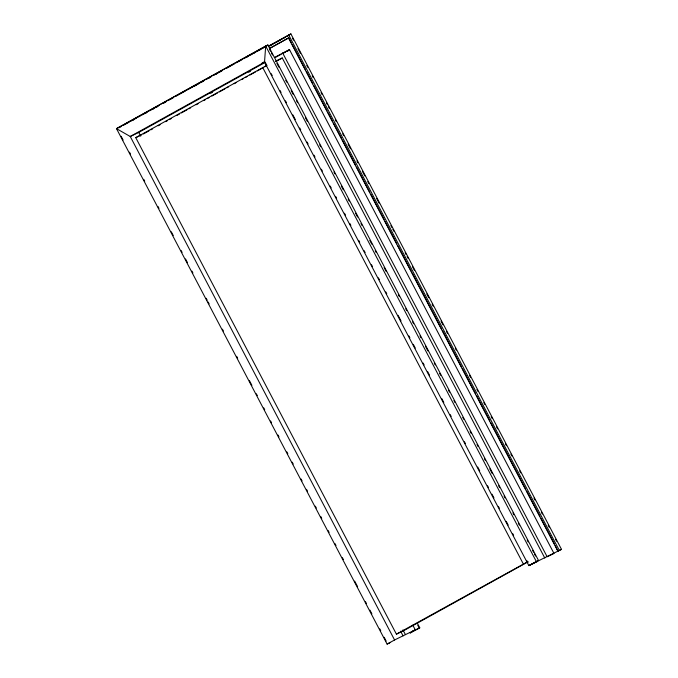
<?xml version="1.0" encoding="UTF-8"?>
<svg xmlns="http://www.w3.org/2000/svg" width="678" height="678" viewBox="0 0 678 678"><rect width="100%" height="100%" fill="white"/><g stroke="black" fill="none" stroke-linecap="round" stroke-linejoin="round"><path stroke-width="1.02" d="M537.332 561.528L528.848 565.613L264.522 62.147L265.683 46.028L267.878 44.968L538.493 560.426L537.095 561.206M267.878 44.968L116.497 128.642L387.113 644.1L389.308 643.049M119.048 127.735L120.896 126.71M123.667 125.176L129.21 122.108M131.057 121.082L136.6 118.014M138.448 116.989L140.295 115.972M142.143 114.946L147.685 111.878M149.533 110.853L155.076 107.785M156.923 106.76L158.771 105.743M164.313 102.666L166.161 101.649M168.008 100.624L169.856 99.598M171.703 98.573L173.551 97.556M175.399 96.53L185.552 90.903M187.399 89.877L192.942 86.809M194.789 85.784L196.637 84.767M198.484 83.741L200.332 82.716M202.18 81.699L204.027 80.674M205.875 79.648L211.417 76.58M213.265 75.555L218.808 72.487M220.655 71.461L222.503 70.444M228.045 67.376L234.512 63.791M236.359 62.766L241.902 59.698M243.749 58.672L249.292 55.604M251.14 54.587L256.682 51.511M258.53 50.494L260.377 49.469M262.225 48.443L264.073 47.418M132.702 120.294L134.549 119.269M144.711 113.641L146.558 112.624M152.101 109.548L153.948 108.531M155.796 107.505L157.643 106.48M163.186 103.412L165.025 102.386M170.568 99.319L172.415 98.302M193.662 86.53L199.205 83.462M201.052 82.436L202.9 81.419M208.443 78.343L210.29 77.326M215.833 74.258L217.68 73.232M219.528 72.207L221.375 71.182M226.918 68.114L228.766 67.097M246.317 57.376L248.165 56.35M250.013 55.325L251.86 54.308M253.708 53.282L255.555 52.257M257.403 51.231L262.945 48.163M264.793 47.146L266.64 46.121M268.31 46.248L290.887 33.9L561.503 549.358L529.349 565.35M268.649 46.214L290.887 33.9M270.251 45.79L273.226 44.019M275.073 43.002L280.616 39.934M282.463 38.909L285.235 37.375M287.082 36.349L288.93 35.324M269.946 48.24L288.752 37.841L291.209 42.528M269.293 48.621L288.752 37.841M262.055 63.046L263.903 62.02M264.522 62.147L130.244 136.498L116.497 128.642L265.683 46.028L536.306 561.486L538.493 560.426M412.8 625.158L415.258 629.845L394.571 639.973L130.244 136.498L138.736 132.413L265.598 62.164M274.327 57.545L289.481 49.647L554.002 553.485L547.154 556.782L282.633 52.943M210.646 93.31L212.494 92.284M248.606 72.283L250.462 71.258M275.641 57.316L281.175 54.248M283.023 53.223L289.481 49.647M528.187 561.74L404.088 630.464L396.418 634.159L135.753 137.659L266.895 65.351M143.422 133.973L148.982 130.896M150.838 129.871L152.686 128.845M158.245 125.769L160.093 124.744M165.652 121.667L167.508 120.642M169.356 119.616L171.212 118.591M176.763 115.506L179.543 113.972M181.399 112.946L186.95 109.87M188.806 108.844L190.662 107.819M196.213 104.743L198.069 103.717M203.62 100.641L205.476 99.615M207.324 98.581L209.18 97.556M211.96 96.022L217.511 92.945M219.367 91.92L224.926 88.843M226.774 87.818L228.63 86.792M234.181 83.716L236.037 82.691M241.597 79.606L243.444 78.58M245.3 77.555L247.148 76.529M249.928 74.995L255.487 71.919M257.335 70.893L262.894 67.817M264.751 66.791L266.598 65.766M275.81 61.554L282.268 57.977L544.824 558.079M396.418 634.159L527.56 561.842M387.113 644.1L394.613 639.964M528.848 565.613L536.34 561.477M389.265 643.049L390.435 642.405M415.258 629.845L412.419 631.396L419.775 627.845L417.317 623.158M411.8 632.125L410.122 633.032L419.775 627.845M288.472 37.976L557.918 551.189L561.503 549.358M282.87 53.316L285.438 52.079M287.15 51.257L289.718 50.019M275.751 61.113L282.268 57.977M135.753 137.659L141.719 134.795M557.918 551.189L555.24 545.434M292.54 38.282L293.523 40.155M297.947 48.587L300.405 53.265M306.803 65.444L307.787 67.317M312.211 75.741L313.194 77.614M321.058 92.598L322.042 94.471M326.465 102.903L327.449 104.776M328.432 106.649L329.415 108.522M335.313 119.76L336.296 121.633M342.695 133.803L343.678 135.676M348.102 144.109L350.56 148.787M356.95 160.966L357.933 162.839M362.357 171.263L364.815 175.949M367.764 181.568L368.747 183.441M376.621 198.425L379.078 203.103M390.875 225.588L391.859 227.461M392.842 229.334L393.825 231.206M405.139 252.741L406.122 254.614M407.105 256.487L408.088 258.36M412.512 266.793L414.478 270.539M426.767 293.947L428.733 297.693M432.174 304.252L433.157 306.125M441.031 321.109L442.997 324.855M446.438 331.406L447.421 333.279M455.285 348.263L456.269 350.136M469.549 375.426L470.532 377.299M476.922 389.477L477.905 391.35M483.804 402.588L484.787 404.461M491.177 416.631L492.16 418.504M496.584 426.937L497.567 428.81M505.441 443.793L506.424 445.666M510.848 454.09L511.831 455.963M519.695 470.947L520.679 472.82M533.959 498.11L534.942 499.983M541.332 512.153L542.315 514.026M548.214 525.264L549.197 527.137M555.587 539.315L556.57 541.188M288.692 34.951L559.316 550.409M292.193 44.401L305.464 69.69M306.448 71.563L312.838 83.733M313.821 85.606L327.101 110.895M328.084 112.768L332.508 121.193M333.491 123.065L341.356 138.049M342.339 139.922L355.619 165.212M356.603 167.085L369.874 192.366M370.858 194.239L384.138 219.528M385.121 221.401L396.918 243.877M397.901 245.75L411.173 271.039M412.156 272.912L441.658 329.101M442.641 330.974L461.328 366.561M462.311 368.434L475.583 393.715M476.566 395.596L489.847 420.877M490.83 422.75L525.738 489.245M526.721 491.118L539.993 516.399M540.976 518.272L554.257 543.561M269.53 49.35L270.514 51.223M271.497 53.096L272.48 54.969M276.904 63.401L278.87 67.147M285.76 80.258L286.743 82.131M291.167 90.564L293.133 94.31M296.574 100.861L297.557 102.734M305.422 117.718L307.388 121.464M319.685 144.88L320.669 146.753M333.94 172.034L334.924 173.907M341.314 186.086L343.28 189.832M348.204 199.196L349.187 201.069M355.577 213.239L357.543 216.985M360.984 223.545L361.967 225.418M369.832 240.402L371.798 244.148M375.239 250.707L376.222 252.58M384.095 267.564L386.062 271.31M398.35 294.718L399.334 296.591M405.724 308.77L406.707 310.643M412.614 321.881L413.597 323.753M419.987 335.924L420.97 337.797M425.394 346.229L427.852 350.907M434.242 363.086L435.225 364.959M439.649 373.383L440.632 375.256M448.505 390.24L449.489 392.113M453.913 400.545L454.896 402.418M462.76 417.402L463.744 419.275M470.134 431.454L471.117 433.327M477.024 444.565L478.007 446.438M484.397 458.608L485.38 460.481M489.804 468.913L492.262 473.591M498.652 485.77L499.635 487.643M504.059 496.067L505.042 497.94M512.915 512.924L513.899 514.797M518.323 523.23L519.306 525.103M527.17 540.086L528.154 541.959M532.577 550.383L533.561 552.256M534.544 554.129L535.527 556.002M265.81 63.385L266.793 65.258M271.217 73.682L272.2 75.555M280.073 90.538L281.056 92.411M285.48 100.844L286.463 102.717M292.854 114.887L295.311 119.574M299.735 127.998L300.718 129.871M307.109 142.049L308.092 143.922M313.999 155.16L314.982 157.033M321.372 169.212L322.355 171.085M330.22 186.069L331.203 187.942M335.627 196.366L336.61 198.239M344.483 213.223L345.466 215.096M349.89 223.528L350.873 225.401M358.738 240.385L359.721 242.258M364.145 250.682L365.128 252.555M371.519 264.734L372.502 266.607M378.409 277.844L379.392 279.717M385.782 291.887L386.765 293.76M398.071 315.304L401.02 320.923M408.893 335.907L409.876 337.78M413.317 344.339L415.283 348.085M423.148 363.069L424.131 364.942M427.572 371.493L429.538 375.239M441.836 398.656L443.802 402.401M450.192 414.572L451.175 416.445M464.447 441.734L465.43 443.607M477.727 467.015L479.693 470.761M487.558 485.745L488.541 487.618M491.982 494.177L493.948 497.923M498.372 506.356L499.355 508.229M506.246 521.34L508.212 525.086M512.636 533.51L513.619 535.383M526.891 560.672L527.874 562.545M262.632 67.402L523.297 563.893M417.792 625.294L419.267 628.099M402.935 629.904L405.402 634.591M138.736 132.413L140.71 136.168M400.605 631.193L403.063 635.879M121.133 136.253L123.099 139.999M129.49 152.169L130.473 154.042M143.753 179.331L144.736 181.204M158.008 206.485L158.991 208.358M171.28 231.774L173.254 235.52M181.119 250.504L182.102 252.377M185.543 258.937L187.509 262.683M191.933 271.107L192.916 272.98M206.197 298.269L207.18 300.142M208.163 302.015L209.146 303.888M222.418 329.169L223.401 331.042M236.673 356.331L237.656 358.204M249.462 380.68L251.919 385.358M256.343 393.791L257.326 395.664M263.717 407.842L264.7 409.715M270.607 420.953L271.59 422.826M277.98 434.996L278.963 436.869M286.828 451.853L287.811 453.726M292.235 462.159L293.218 464.032M301.083 479.015L302.066 480.888M306.498 489.313L307.481 491.186M315.346 506.169L316.329 508.042M320.753 516.475L321.736 518.348M328.127 530.518L329.11 532.391M335.017 543.629L336 545.502M342.39 557.68L343.373 559.553M354.679 581.097L357.628 586.716M365.493 601.7L366.476 603.573M369.925 610.124L371.891 613.87M379.756 628.853L380.739 630.726M384.18 637.286L386.146 641.032"/></g></svg>
